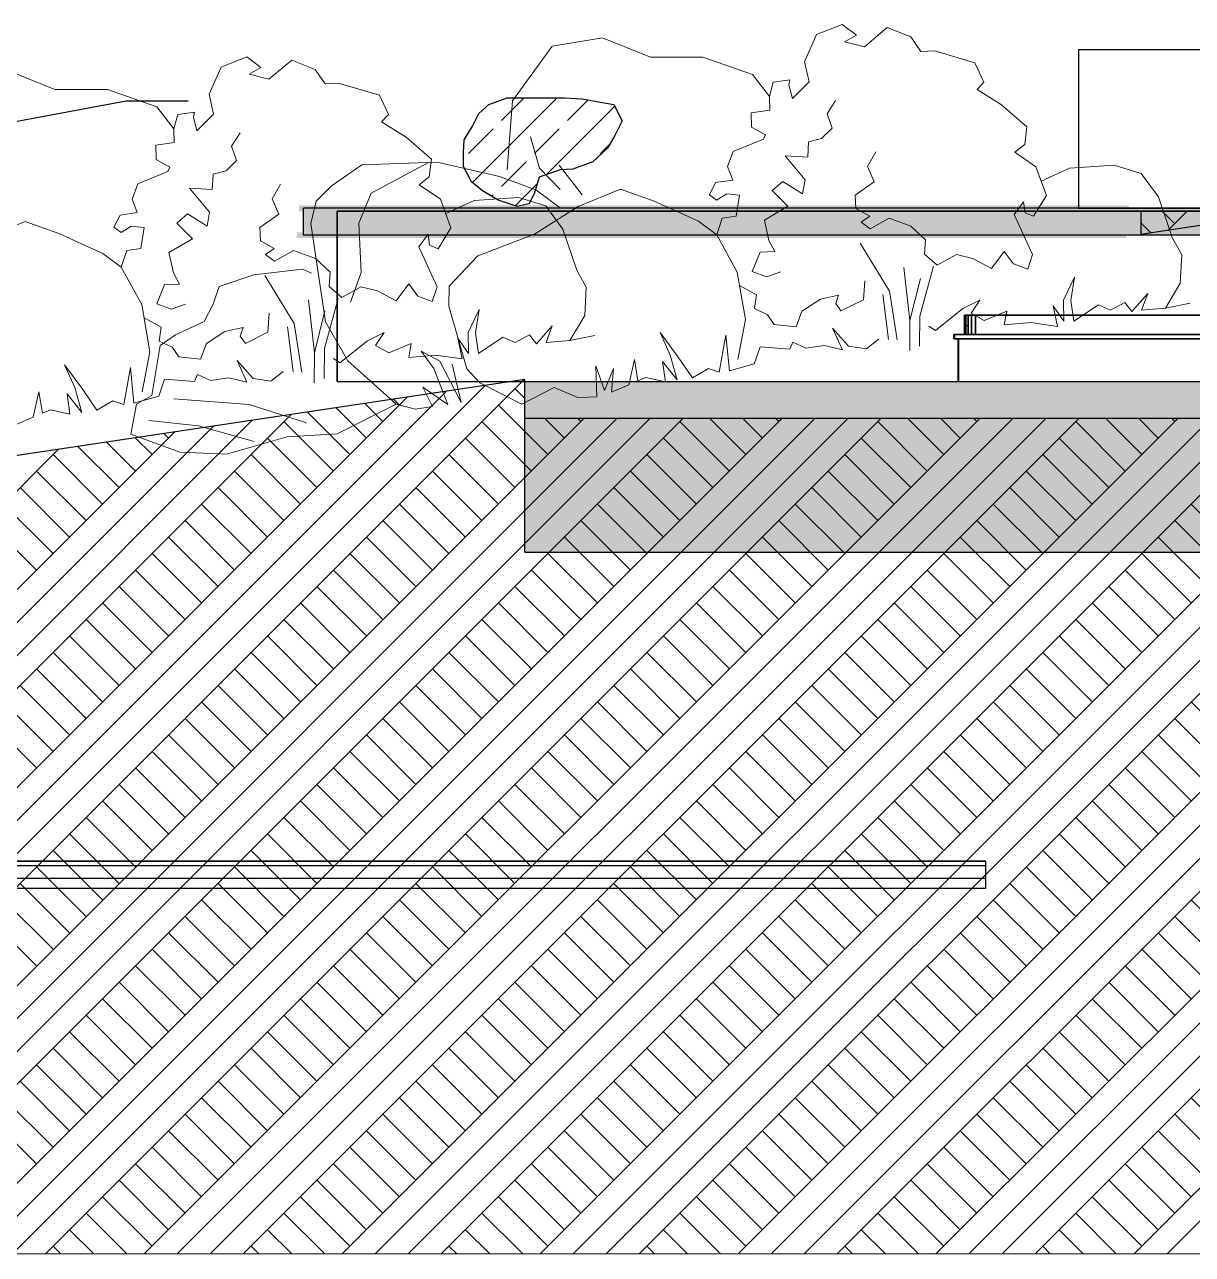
# Model space of a CAD drawing. Header units: millimetres. Extents: x -242231 to 419123, y -2399 to 525285.
# Drawn here: x -230305 to -223797, y 62453 to 69307 of the extents above; entities that cross this region are included whole.
import ezdxf

# ---------------------------------------------------------------- set-up
doc = ezdxf.new("R2010")
doc.units = ezdxf.units.MM

msp = doc.modelspace()

# ---------------------------------------------------------------- hatches: boundary and pattern name
at = {"linetype": 'Continuous', "lineweight": 0}
for points in [[(-228776.485, 68300.375), (-228776.485, 68267.304), (-224152.309, 68267.304), (-224152.309, 68300.375)], [(-228751.592, 68133.538), (-228751.592, 68283.538), (-200225.193, 68283.538), (-200225.193, 68133.538)], [(-228789.255, 68150.375), (-228789.255, 68117.304), (-224165.079, 68117.304), (-224165.079, 68150.375)], [(-221968.487, 66367.304), (-221968.487, 67317.304), (-227517.408, 67317.304), (-227517.408, 66367.304)]]:
    msp.add_hatch(color=255, dxfattribs=at).paths.add_polyline_path(points, flags=0)

# ---------------------------------------------------------------- linework, layer by layer
at = {"color": 251, "linetype": 'Continuous', "lineweight": 15}
for p, q in [((-225891.148, 69251.424), (-225748.639, 69307.377)), ((-225748.639, 69307.377), (-225669.226, 69247.958)), ((-225957.922, 69100.095), (-225891.148, 69251.424)), ((-225669.226, 69247.958), (-225734.892, 69211.929)), ((-225624.52, 69183.54), (-225498.186, 69290.305)), ((-225498.186, 69290.305), (-225366.711, 69238.384)), ((-225366.711, 69238.384), (-225310.83, 69157.862)), ((-227586.054, 68882.161), (-227365.161, 69186.7)), ((-227365.161, 69186.7), (-227083.829, 69233.548)), ((-227083.829, 69233.548), (-226817.314, 69125.538)), ((-225734.892, 69211.929), (-225624.52, 69183.54)), ((-229209.607, 69070.958), (-229067.097, 69126.91)), ((-229067.097, 69126.91), (-228987.684, 69067.491)), ((-228942.979, 69003.074), (-228816.645, 69109.839)), ((-228816.645, 69109.839), (-228685.17, 69057.918)), ((-226817.314, 69125.538), (-226524.576, 69125.872)), ((-226524.576, 69125.872), (-226249.292, 69029.581)), ((-225932.999, 68988.543), (-225957.922, 69100.095)), ((-225310.83, 69157.862), (-225231.488, 69160.432)), ((-225231.488, 69160.432), (-225009.495, 69094.977)), ((-230402.287, 69053.082), (-230135.772, 68945.072)), ((-229276.381, 68919.629), (-229209.607, 69070.958)), ((-228987.684, 69067.491), (-229053.351, 69031.463)), ((-229053.351, 69031.463), (-228942.979, 69003.074)), ((-228685.17, 69057.918), (-228629.289, 68977.396)), ((-226249.292, 69029.581), (-226154.449, 68906.957)), ((-225009.495, 69094.977), (-224958.541, 68987.175)), ((-228629.289, 68977.396), (-228549.946, 68979.966)), ((-228549.946, 68979.966), (-228327.953, 68914.511)), ((-226154.449, 68906.957), (-226132.657, 68985.892)), ((-226132.657, 68985.892), (-226039.837, 68999.26)), ((-226039.837, 68999.26), (-226045.8, 68972.297)), ((-226045.8, 68972.297), (-226025.876, 68895.454)), ((-226025.876, 68895.454), (-225932.999, 68988.543)), ((-224958.541, 68987.175), (-224996.927, 68946.218)), ((-230135.772, 68945.072), (-229843.035, 68945.406)), ((-229843.035, 68945.406), (-229567.751, 68849.115)), ((-229251.458, 68808.077), (-229276.381, 68919.629)), ((-228327.953, 68914.511), (-228277, 68806.708)), ((-227337.619, 68898.545), (-227809.164, 68427)), ((-227521.467, 68898.545), (-227647.926, 68772.086)), ((-226152.525, 68830.955), (-226154.449, 68906.957)), ((-224996.927, 68946.218), (-224860.454, 68859.589)), ((-229567.751, 68849.115), (-229472.908, 68726.49)), ((-227615.772, 68498.162), (-227586.054, 68882.161)), ((-227016.143, 68852.325), (-227398.637, 68469.831)), ((-227164.936, 68887.38), (-227280.231, 68772.086)), ((-226152.525, 68830.955), (-226255.533, 68816.12)), ((-225833.164, 68810.077), (-225785.328, 68883.765)), ((-224860.454, 68859.589), (-224718.981, 68738.252)), ((-229472.908, 68726.49), (-229451.115, 68805.426)), ((-229451.115, 68805.426), (-229358.295, 68818.794)), ((-229358.295, 68818.794), (-229364.259, 68791.831)), ((-229364.259, 68791.831), (-229344.334, 68714.988)), ((-229344.334, 68714.988), (-229251.458, 68808.077)), ((-228277, 68806.708), (-228315.386, 68765.752)), ((-228315.386, 68765.752), (-228178.912, 68679.123)), ((-226255.533, 68816.12), (-226254.04, 68736.224)), ((-225805.022, 68730.632), (-225833.164, 68810.077)), ((-229470.984, 68650.489), (-229472.908, 68726.49)), ((-229151.622, 68629.611), (-229103.787, 68703.298)), ((-227693.888, 68726.124), (-227831.774, 68588.238)), ((-227326.193, 68726.124), (-227464.078, 68588.238)), ((-226254.04, 68736.224), (-226176.268, 68693.047)), ((-226188.026, 68668.39), (-226176.268, 68693.047)), ((-225863.394, 68672.127), (-225805.022, 68730.632)), ((-224718.981, 68738.252), (-224731.266, 68639.056)), ((-229470.984, 68650.489), (-229573.991, 68635.653)), ((-229573.991, 68635.653), (-229572.498, 68555.758)), ((-229123.481, 68550.166), (-229151.622, 68629.611)), ((-228178.912, 68679.123), (-228037.44, 68557.786)), ((-227434.886, 68507.632), (-227486.162, 68682.693)), ((-227043.908, 68640.713), (-227096.383, 68588.238)), ((-226355.316, 68600.011), (-226188.026, 68668.39)), ((-225940.415, 68569.187), (-225935.836, 68653.344)), ((-225935.836, 68653.344), (-225863.394, 68672.127)), ((-224731.266, 68639.056), (-224787.006, 68595.6)), ((-229572.498, 68555.758), (-229494.727, 68512.58)), ((-229181.853, 68491.661), (-229123.481, 68550.166)), ((-228037.44, 68557.786), (-228049.724, 68458.589)), ((-226387.454, 68515.669), (-226355.316, 68600.011)), ((-225955.463, 68441.772), (-226066.65, 68576.055)), ((-226066.65, 68576.055), (-225940.415, 68569.187)), ((-225607.257, 68516.971), (-225560.599, 68598.839)), ((-224787.006, 68595.6), (-224669.136, 68515.148)), ((-229673.775, 68419.544), (-229506.485, 68487.923)), ((-229506.485, 68487.923), (-229494.727, 68512.58)), ((-229254.295, 68472.877), (-229181.853, 68491.661)), ((-228597.181, 68407.576), (-228426.522, 68526.143)), ((-228426.522, 68526.143), (-228006.071, 68539.703)), ((-228373.419, 68367.592), (-228054.875, 68538.129)), ((-228006.071, 68539.703), (-227657.658, 68461.446)), ((-227510.04, 68542.276), (-227647.926, 68404.39)), ((-227319.827, 68387.367), (-227434.886, 68507.632)), ((-227198.489, 68359.231), (-227326.367, 68523.261)), ((-227142.345, 68542.276), (-227144.471, 68540.15)), ((-226358.853, 68440.075), (-226387.454, 68515.669)), ((-225569.757, 68430.524), (-225607.257, 68516.971)), ((-224669.136, 68515.148), (-224610.684, 68355.284)), ((-224481.133, 68507.163), (-224639.91, 68435.216)), ((-224233.382, 68523.604), (-224481.133, 68507.163)), ((-224082.513, 68477.992), (-224233.382, 68523.604)), ((-229705.913, 68335.203), (-229673.775, 68419.544)), ((-229258.874, 68388.72), (-229254.295, 68472.877)), ((-228925.715, 68336.505), (-228879.058, 68418.372)), ((-228049.724, 68458.589), (-228105.464, 68415.133)), ((-228105.464, 68415.133), (-227987.594, 68334.682)), ((-227657.658, 68461.446), (-227456.638, 68387.212)), ((-227448.202, 68420.267), (-227571.054, 68297.414)), ((-226488.936, 68359.342), (-226454.299, 68426.329)), ((-226454.299, 68426.329), (-226358.853, 68440.075)), ((-226138.891, 68381.956), (-226079.342, 68432.281)), ((-226079.342, 68432.281), (-225969.4, 68364.617)), ((-225969.4, 68364.617), (-225955.463, 68441.772)), ((-225676.031, 68356.77), (-225569.757, 68430.524)), ((-223986.757, 68347.482), (-224082.513, 68477.992)), ((-229273.922, 68261.306), (-229385.108, 68395.589)), ((-229385.108, 68395.589), (-229258.874, 68388.72)), ((-228680.908, 68323.307), (-228597.181, 68407.576)), ((-228441.714, 68200.821), (-228373.419, 68367.592)), ((-227551.84, 68343.138), (-227799.592, 68326.697)), ((-227693.888, 68358.428), (-227702.108, 68350.208)), ((-227400.972, 68297.526), (-227551.84, 68343.138)), ((-227456.638, 68387.212), (-227317.884, 68283.392)), ((-227220.342, 68293.695), (-226983.335, 68390.57)), ((-226983.335, 68390.57), (-226795.905, 68323.453)), ((-226449.23, 68329.632), (-226488.936, 68359.342)), ((-226392.24, 68364.411), (-226449.23, 68329.632)), ((-226320.325, 68357.054), (-226392.24, 68364.411)), ((-226338.787, 68239.254), (-226320.325, 68357.054)), ((-226051.134, 68294.397), (-226138.891, 68381.956)), ((-225671.841, 68282.167), (-225676.031, 68356.77)), ((-224610.684, 68355.284), (-224682.457, 68238.662)), ((-223909.294, 68119.872), (-223986.757, 68347.482)), ((-229677.311, 68259.609), (-229705.913, 68335.203)), ((-228888.216, 68250.058), (-228925.715, 68336.505)), ((-228709.194, 68199.224), (-228680.908, 68323.307)), ((-227987.594, 68334.682), (-227929.143, 68174.817)), ((-227799.592, 68326.697), (-227958.369, 68254.75)), ((-227463.461, 68138.619), (-227220.342, 68293.695)), ((-227305.215, 68167.016), (-227400.972, 68297.526)), ((-226795.905, 68323.453), (-226549.879, 68212.491)), ((-226181.948, 68217.109), (-226051.134, 68294.397)), ((-225594.928, 68240.102), (-225671.841, 68282.167)), ((-224738.339, 68319.184), (-224790.33, 68249.697)), ((-224729.591, 68258.445), (-224738.339, 68319.184)), ((-230538.8, 68113.229), (-230301.793, 68210.103)), ((-230301.793, 68210.103), (-230114.364, 68142.986)), ((-229807.395, 68178.875), (-229772.758, 68245.863)), ((-229772.758, 68245.863), (-229677.311, 68259.609)), ((-229457.35, 68201.489), (-229397.801, 68251.815)), ((-229397.801, 68251.815), (-229287.859, 68184.151)), ((-229287.859, 68184.151), (-229273.922, 68261.306)), ((-228994.49, 68176.304), (-228888.216, 68250.058)), ((-226549.879, 68212.491), (-226447.768, 68134.988)), ((-226447.768, 68134.988), (-226416.88, 68228.007)), ((-226416.88, 68228.007), (-226338.787, 68239.254)), ((-226157.274, 68103.765), (-226181.948, 68217.109)), ((-225643.24, 68206.573), (-225594.928, 68240.102)), ((-225593.607, 68169.436), (-225643.24, 68206.573)), ((-225487.055, 68229.067), (-225593.607, 68169.436)), ((-225365.507, 68184.573), (-225487.055, 68229.067)), ((-224790.33, 68249.697), (-224687.173, 68025.415)), ((-224682.457, 68238.662), (-224729.591, 68258.445)), ((-230114.364, 68142.986), (-229868.338, 68032.025)), ((-229767.688, 68149.166), (-229807.395, 68178.875)), ((-229710.699, 68183.944), (-229767.688, 68149.166)), ((-229638.784, 68176.588), (-229710.699, 68183.944)), ((-229657.246, 68058.788), (-229638.784, 68176.588)), ((-229369.593, 68113.931), (-229457.35, 68201.489)), ((-228990.3, 68101.7), (-228994.49, 68176.304)), ((-228629.03, 67651.079), (-228709.194, 68199.224)), ((-228429.77, 67925.597), (-228441.714, 68200.821)), ((-228056.797, 68138.718), (-228108.788, 68069.231)), ((-228048.05, 68077.979), (-228056.797, 68138.718)), ((-227929.143, 68174.817), (-228000.916, 68058.196)), ((-227778.618, 68019.377), (-227463.461, 68138.619)), ((-227227.753, 67939.406), (-227305.215, 68167.016)), ((-225283.595, 68107.8), (-225365.507, 68184.573)), ((-229500.406, 68036.643), (-229369.593, 68113.931)), ((-228913.386, 68059.635), (-228990.3, 68101.7)), ((-228108.788, 68069.231), (-228005.631, 67844.949)), ((-228000.916, 68058.196), (-228048.05, 68077.979)), ((-226447.768, 68134.988), (-226333.521, 67927.309)), ((-226123.309, 68041.859), (-226157.274, 68103.765)), ((-225484.661, 67821.011), (-225647.517, 68089.874)), ((-225289.702, 68027.208), (-225283.595, 68107.8)), ((-223909.294, 68119.872), (-223856.151, 68024.912)), ((-229868.338, 68032.025), (-229766.226, 67954.522)), ((-229766.226, 67954.522), (-229735.338, 68047.541)), ((-229735.338, 68047.541), (-229657.246, 68058.788)), ((-229475.733, 67923.299), (-229500.406, 68036.643)), ((-228961.699, 68026.107), (-228913.386, 68059.635)), ((-228912.066, 67988.97), (-228961.699, 68026.107)), ((-228805.514, 68048.601), (-228912.066, 67988.97)), ((-228683.966, 68004.107), (-228805.514, 68048.601)), ((-228602.054, 67927.334), (-228683.966, 68004.107)), ((-227938.653, 67848.625), (-227778.618, 68019.377)), ((-226249.41, 67931.85), (-226206.287, 68038.258)), ((-226206.287, 68038.258), (-226123.309, 68041.859)), ((-225218.966, 67966.539), (-225289.702, 68027.208)), ((-225112.414, 68026.17), (-225218.966, 67966.539)), ((-225020.646, 68003.959), (-225112.414, 68026.17)), ((-224915.866, 67948.564), (-225020.646, 68003.959)), ((-224845.847, 68042.146), (-224915.866, 67948.564)), ((-224794.343, 67974.416), (-224845.847, 68042.146)), ((-224687.173, 68025.415), (-224714.833, 67944.118)), ((-223856.151, 68024.912), (-223864.809, 67865.797)), ((-229766.226, 67954.522), (-229651.98, 67746.843)), ((-229028.037, 67913.286), (-228755.42, 67943.317)), ((-228755.42, 67943.317), (-228706.294, 67922.697)), ((-227227.753, 67939.406), (-227174.61, 67844.445)), ((-226169.899, 67901.552), (-226249.41, 67931.85)), ((-225370.975, 67657.707), (-225405.207, 67953.369)), ((-225239.251, 67960.571), (-225316.071, 67682.314)), ((-224714.833, 67944.118), (-224794.343, 67974.416)), ((-229441.768, 67861.393), (-229475.733, 67923.299)), ((-229220.575, 67847.85), (-229028.037, 67913.286)), ((-228803.12, 67640.545), (-228965.976, 67909.407)), ((-228608.16, 67846.741), (-228602.054, 67927.334)), ((-228489.021, 67760.128), (-228429.77, 67925.597)), ((-226333.521, 67927.309), (-226288.182, 67664.459)), ((-226090.455, 67929.694), (-226169.899, 67901.552)), ((-225623.325, 67879.937), (-225630.536, 67774.14)), ((-225312.804, 67891.529), (-225370.975, 67657.707)), ((-224453.75, 67899.377), (-224514.374, 67772.245)), ((-224474.596, 67770.081), (-224453.75, 67899.377)), ((-223864.809, 67865.797), (-223947.517, 67727.591)), ((-229567.869, 67751.384), (-229524.746, 67857.792)), ((-229524.746, 67857.792), (-229441.768, 67861.393)), ((-229253.294, 67749.149), (-229220.575, 67847.85)), ((-228537.424, 67786.073), (-228608.16, 67846.741)), ((-228430.872, 67845.704), (-228537.424, 67786.073)), ((-228339.104, 67823.492), (-228430.872, 67845.704)), ((-228234.324, 67768.098), (-228339.104, 67823.492)), ((-228164.305, 67861.68), (-228234.324, 67768.098)), ((-228112.802, 67793.95), (-228164.305, 67861.68)), ((-228005.631, 67844.949), (-228033.291, 67763.652)), ((-227941.111, 67737.494), (-227938.653, 67848.625)), ((-227174.61, 67844.445), (-227183.267, 67685.33)), ((-226225.493, 67800.695), (-226320.867, 67853.946)), ((-226236.928, 67724.22), (-226225.493, 67800.695)), ((-225768.822, 67799.12), (-225870.395, 67777.009)), ((-225784.479, 67751.969), (-225768.822, 67799.12)), ((-225489.959, 67551.957), (-225522.196, 67803.593)), ((-225441.754, 67550.891), (-225484.661, 67821.011)), ((-224045.944, 67808.136), (-224134.221, 67708.595)), ((-224080.09, 67716.391), (-224045.944, 67808.136)), ((-229651.98, 67746.843), (-229606.641, 67483.993)), ((-229488.358, 67721.086), (-229567.869, 67751.384)), ((-229408.914, 67749.227), (-229488.358, 67721.086)), ((-229304.265, 67651.947), (-229253.294, 67749.149)), ((-228689.434, 67477.241), (-228723.666, 67772.903)), ((-228557.709, 67780.105), (-228634.53, 67501.848)), ((-228033.291, 67763.652), (-228112.802, 67793.95)), ((-227840.304, 67388.717), (-227941.111, 67737.494)), ((-225870.395, 67777.009), (-225972.965, 67709.857)), ((-225756.153, 67711.152), (-225784.479, 67751.969)), ((-225630.536, 67774.14), (-225756.153, 67711.152)), ((-225075.731, 67725.145), (-224982.284, 67772.003)), ((-224982.284, 67772.003), (-225030.119, 67698.315)), ((-224513.134, 67654.023), (-224572.896, 67740.137)), ((-224572.896, 67740.137), (-224548.457, 67625.256)), ((-224514.374, 67772.245), (-224513.134, 67654.023)), ((-224457.89, 67654.086), (-224474.596, 67770.081)), ((-224320.988, 67744.843), (-224457.89, 67654.086)), ((-224253.556, 67715.088), (-224320.988, 67744.843)), ((-224172.949, 67758.271), (-224253.556, 67715.088)), ((-224134.221, 67708.595), (-224172.949, 67758.271)), ((-223947.517, 67727.591), (-224080.09, 67716.391)), ((-223947.517, 67727.591), (-223809.438, 67755.371)), ((-229543.952, 67620.228), (-229639.326, 67673.48)), ((-228941.784, 67699.471), (-228948.994, 67593.674)), ((-228631.263, 67711.063), (-228689.434, 67477.241)), ((-227772.209, 67718.911), (-227832.833, 67591.779)), ((-227793.054, 67589.615), (-227772.209, 67718.911)), ((-227183.267, 67685.33), (-227265.976, 67547.125)), ((-226288.182, 67664.459), (-226330.871, 67441.31)), ((-226164.617, 67689.738), (-226236.928, 67724.22)), ((-226126.848, 67635.315), (-226164.617, 67689.738)), ((-225972.965, 67709.857), (-226005.335, 67622.885)), ((-225370.975, 67657.707), (-225371.953, 67490.571)), ((-225316.071, 67682.314), (-225317.049, 67515.178)), ((-225229.285, 67602.832), (-225075.731, 67725.145)), ((-225030.119, 67698.315), (-224957.61, 67658.659)), ((-224957.61, 67658.659), (-224831.442, 67710.229)), ((-224831.442, 67710.229), (-224845.379, 67633.074)), ((-229555.386, 67543.754), (-229543.952, 67620.228)), ((-229463.302, 67577.92), (-229304.265, 67651.947)), ((-229188.854, 67596.542), (-229291.423, 67529.391)), ((-229087.281, 67618.654), (-229188.854, 67596.542)), ((-229102.938, 67571.503), (-229087.281, 67618.654)), ((-228948.994, 67593.674), (-229074.611, 67530.685)), ((-228808.418, 67371.491), (-228840.654, 67623.126)), ((-228760.213, 67370.425), (-228803.12, 67640.545)), ((-228503.916, 67434.126), (-228629.03, 67651.079)), ((-228394.19, 67544.679), (-228300.742, 67591.537)), ((-228300.742, 67591.537), (-228348.578, 67517.849)), ((-227832.833, 67591.779), (-227831.593, 67473.557)), ((-227776.348, 67473.62), (-227793.054, 67589.615)), ((-227364.403, 67627.67), (-227452.68, 67528.128)), ((-227398.549, 67535.924), (-227364.403, 67627.67)), ((-226763.883, 67591.572), (-226707.182, 67465.057)), ((-226661.866, 67453.502), (-226763.883, 67591.572)), ((-226005.335, 67622.885), (-226126.848, 67635.315)), ((-225747.527, 67495.393), (-225802.129, 67614.737)), ((-225802.129, 67614.737), (-225712.985, 67515.334)), ((-225229.285, 67602.832), (-225265.608, 67626.66)), ((-224845.379, 67633.074), (-224696.961, 67646.1)), ((-224548.457, 67625.256), (-224696.961, 67646.1)), ((-229483.076, 67509.272), (-229555.386, 67543.754)), ((-229548.631, 67518.636), (-229463.302, 67577.92)), ((-229291.423, 67529.391), (-229323.794, 67442.419)), ((-229074.611, 67530.685), (-229102.938, 67571.503)), ((-228547.743, 67422.366), (-228394.19, 67544.679)), ((-228276.069, 67478.193), (-228149.901, 67529.763)), ((-228149.901, 67529.763), (-228163.838, 67452.608)), ((-227831.593, 67473.557), (-227891.355, 67559.67)), ((-227891.355, 67559.67), (-227866.916, 67444.789)), ((-227639.446, 67564.377), (-227776.348, 67473.62)), ((-227572.014, 67534.622), (-227639.446, 67564.377)), ((-227491.407, 67577.805), (-227572.014, 67534.622)), ((-227452.68, 67528.128), (-227491.407, 67577.805)), ((-227265.976, 67547.125), (-227398.549, 67535.924)), ((-227265.976, 67547.125), (-227127.897, 67574.904)), ((-226396.251, 67577.179), (-226433.718, 67369.761)), ((-226377.171, 67377.905), (-226396.251, 67577.179)), ((-226039.757, 67498.203), (-226023.044, 67538.023)), ((-226023.044, 67538.023), (-225950.733, 67503.541)), ((-225613.464, 67499.736), (-225546.492, 67554.278)), ((-229606.641, 67483.993), (-229649.33, 67260.844)), ((-229595.828, 67240.697), (-229548.631, 67518.636)), ((-229445.307, 67454.849), (-229483.076, 67509.272)), ((-229323.794, 67442.419), (-229445.307, 67454.849)), ((-228689.434, 67477.241), (-228690.412, 67310.105)), ((-228634.53, 67501.848), (-228635.508, 67334.712)), ((-228348.578, 67517.849), (-228276.069, 67478.193)), ((-228163.838, 67452.608), (-228015.419, 67465.634)), ((-228095.529, 67486.367), (-228024.051, 67390.841)), ((-227990.436, 67432.03), (-228095.529, 67486.367)), ((-227866.916, 67444.789), (-228015.419, 67465.634)), ((-226707.182, 67465.057), (-226667.973, 67326.404)), ((-226583.153, 67338.62), (-226661.866, 67453.502)), ((-226238.518, 67417.114), (-226206.31, 67511.629)), ((-226206.31, 67511.629), (-226039.757, 67498.203)), ((-225950.733, 67503.541), (-225848.104, 67518.322)), ((-225848.104, 67518.322), (-225747.527, 67495.393)), ((-225712.985, 67515.334), (-225613.464, 67499.736)), ((-230082.342, 67411.106), (-230025.641, 67284.591)), ((-229980.324, 67273.036), (-230082.342, 67411.106)), ((-229714.71, 67396.713), (-229752.177, 67189.295)), ((-229695.63, 67197.439), (-229714.71, 67396.713)), ((-229065.986, 67314.927), (-229120.587, 67434.271)), ((-229120.587, 67434.271), (-229031.444, 67334.868)), ((-228547.743, 67422.366), (-228584.067, 67446.194)), ((-228234.232, 67191), (-228503.916, 67434.126)), ((-228024.051, 67390.841), (-227947.067, 67190.286)), ((-227871.671, 67201.145), (-227990.436, 67432.03)), ((-227921.739, 67415.196), (-227871.671, 67201.145)), ((-227768.762, 67309.974), (-227840.304, 67388.717)), ((-227073.226, 67268.038), (-227121.86, 67405.335)), ((-227121.86, 67405.335), (-227116.277, 67232.978)), ((-227023.543, 67390.634), (-227073.226, 67268.038)), ((-227033.492, 67259.33), (-227023.543, 67390.634)), ((-226938.268, 67299.5), (-226906.944, 67440.654)), ((-226906.944, 67440.654), (-226887.061, 67321.101)), ((-226667.973, 67326.404), (-226750.233, 67429.997)), ((-226750.233, 67429.997), (-226733.945, 67316.902)), ((-226494.337, 67389.891), (-226583.153, 67338.62)), ((-226433.718, 67369.761), (-226494.337, 67389.891)), ((-226238.518, 67417.114), (-226377.171, 67377.905)), ((-229556.977, 67236.648), (-229524.769, 67331.163)), ((-229524.769, 67331.163), (-229358.215, 67317.737)), ((-229358.215, 67317.737), (-229341.502, 67357.557)), ((-229341.502, 67357.557), (-229269.192, 67323.075)), ((-229269.192, 67323.075), (-229166.563, 67337.856)), ((-229166.563, 67337.856), (-229065.986, 67314.927)), ((-229031.444, 67334.868), (-228931.922, 67319.27)), ((-228931.922, 67319.27), (-228864.951, 67373.812)), ((-226887.061, 67321.101), (-226843.043, 67339.67)), ((-226733.945, 67316.902), (-226843.043, 67339.67)), ((-230256.727, 67119.034), (-230225.403, 67260.188)), ((-230225.403, 67260.188), (-230205.52, 67140.635)), ((-229986.432, 67145.937), (-230068.691, 67249.531)), ((-230068.691, 67249.531), (-230052.403, 67136.436)), ((-230025.641, 67284.591), (-229986.432, 67145.937)), ((-229901.611, 67158.153), (-229980.324, 67273.036)), ((-227947.067, 67190.286), (-228085.873, 67285.736)), ((-228085.873, 67285.736), (-228031.887, 67178.07)), ((-227768.762, 67309.974), (-227533.669, 67192.104)), ((-227533.669, 67192.104), (-227354.681, 67285.223)), ((-227222.196, 67228.628), (-227354.681, 67285.223)), ((-227033.492, 67259.33), (-226938.268, 67299.5)), ((-229812.796, 67209.425), (-229901.611, 67158.153)), ((-229752.177, 67189.295), (-229812.796, 67209.425)), ((-229712.224, 67025.132), (-229681.056, 67191.497)), ((-229556.977, 67236.648), (-229695.63, 67197.439)), ((-229681.056, 67191.497), (-229595.828, 67240.697)), ((-229473.049, 67221.454), (-229053.053, 67189.628)), ((-229053.053, 67189.628), (-228733.768, 67087.908)), ((-228562.506, 67026.235), (-228234.232, 67191)), ((-228126.132, 67164.497), (-228234.232, 67191)), ((-228031.887, 67178.07), (-228126.132, 67164.497)), ((-227116.277, 67232.978), (-227222.196, 67228.628)), ((-230351.951, 67078.864), (-230256.727, 67119.034)), ((-230205.52, 67140.635), (-230161.502, 67159.204)), ((-230052.403, 67136.436), (-230161.502, 67159.204)), ((-229612.465, 67099.829), (-229335.282, 67071.289)), ((-229335.282, 67071.289), (-229025.622, 66983.034)), ((-229439.442, 66923.435), (-229712.224, 67025.132)), ((-228841.702, 67009.523), (-229179.921, 66913.817)), ((-228562.506, 67026.235), (-228841.702, 67009.523)), ((-229179.921, 66913.817), (-229439.442, 66923.435))]:
    msp.add_line(p, q, dxfattribs=at)
at = {"linetype": 'Continuous'}
for p, q in [((-222975.977, 69167.304), (-224431.842, 69167.304)), ((-224431.842, 69167.304), (-224431.842, 68283.538)), ((-227717.206, 68861.4), (-227615.535, 68898.545)), ((-227615.535, 68898.545), (-227549.449, 68898.545)), ((-227549.449, 68898.545), (-227457.945, 68898.545)), ((-227457.945, 68898.545), (-227381.692, 68898.545)), ((-227381.692, 68898.545), (-227295.271, 68898.545)), ((-227295.271, 68898.545), (-227198.684, 68893.461)), ((-227198.684, 68893.461), (-227020.759, 68861.4)), ((-236003.361, 67710.472), (-229739.157, 68882.13)), ((-229739.157, 68882.13), (-229663.371, 68882.13)), ((-229663.371, 68882.13), (-229392.937, 68882.13)), ((-227773.126, 68812.124), (-227717.206, 68861.4)), ((-227020.759, 68861.4), (-226975.007, 68771.456)), ((-227808.71, 68740.954), (-227773.126, 68812.124)), ((-226975.007, 68771.456), (-227015.676, 68690.119)), ((-227854.462, 68664.701), (-227808.71, 68740.954)), ((-227015.676, 68690.119), (-227056.344, 68618.949)), ((-227859.546, 68593.531), (-227854.462, 68664.701)), ((-227056.344, 68618.949), (-227137.681, 68542.696)), ((-227859.546, 68517.278), (-227859.546, 68593.531)), ((-227813.794, 68430.858), (-227859.546, 68517.278)), ((-227320.689, 68496.944), (-227437.611, 68456.275)), ((-227249.519, 68502.027), (-227320.689, 68496.944)), ((-227178.35, 68527.445), (-227249.519, 68502.027)), ((-227137.681, 68542.696), (-227178.35, 68527.445)), ((-227752.791, 68380.022), (-227813.794, 68430.858)), ((-227437.611, 68456.275), (-227463.029, 68369.855)), ((-227666.371, 68329.186), (-227752.791, 68380.022)), ((-227463.029, 68369.855), (-227493.53, 68308.852)), ((-228751.592, 68133.538), (-228751.592, 68283.538)), ((-200225.193, 68283.538), (-228751.592, 68283.538)), ((-227559.616, 68293.602), (-227666.371, 68329.186)), ((-227493.53, 68308.852), (-227559.616, 68293.602)), ((-224431.842, 68283.538), (-222975.977, 68283.538)), ((-228562.806, 68267.304), (-222975.977, 68267.304)), ((-228562.806, 67317.304), (-228562.806, 68267.304)), ((-223235.815, 68267.304), (-224084.54, 68267.304)), ((-224084.54, 68267.304), (-224084.54, 68139.92)), ((-224084.54, 68139.92), (-223235.815, 68267.304)), ((-200225.193, 68133.538), (-228751.592, 68133.538)), ((-225063.271, 67687.555), (-225066.182, 67687.555)), ((-225066.182, 67580.889), (-225066.182, 67687.555)), ((-225058.854, 67687.555), (-225063.271, 67687.555)), ((-225046.358, 67687.555), (-225058.854, 67687.555)), ((-225027.687, 67687.555), (-225046.358, 67687.555)), ((-225005.68, 67687.555), (-225027.687, 67687.555)), ((-223441.558, 67687.555), (-225005.68, 67687.555)), ((-225123.505, 67580.889), (-225126.854, 67580.889)), ((-225126.854, 67555.692), (-225126.854, 67580.889)), ((-225123.505, 67555.692), (-225126.854, 67555.692)), ((-225123.505, 67555.692), (-225123.505, 67580.889)), ((-223323.508, 67580.889), (-225123.505, 67580.889)), ((-223323.508, 67555.692), (-225123.505, 67555.692)), ((-225102.858, 67317.304), (-225102.858, 67555.692)), ((-225099.598, 67317.304), (-225099.598, 67555.692)), ((-227517.408, 67329.781), (-242231.339, 65121.39)), ((-228562.806, 67317.304), (-227517.408, 67317.304)), ((-227517.408, 67111.391), (-227517.408, 67329.781)), ((-227517.408, 67317.304), (-221968.487, 67317.304)), ((-227517.408, 66367.304), (-227517.408, 67317.304)), ((-221810.422, 67111.391), (-227517.408, 67111.391)), ((-227517.408, 66367.304), (-221968.487, 66367.304)), ((-241634.659, 64644.474), (-224947.934, 64644.474)), ((-224947.934, 64494.474), (-224947.934, 64644.474)), ((-241634.659, 64494.474), (-224947.934, 64494.474)), ((-242225.429, 62458.992), (-194634.189, 62452.53))]:
    msp.add_line(p, q, dxfattribs=at)
at = {"color": 53, "linetype": 'Continuous', "lineweight": 13}
for p, q in [((-236003.361, 67710.472), (-229739.157, 68882.13)), ((-229739.157, 68882.13), (-229663.371, 68882.13)), ((-229663.371, 68882.13), (-229392.937, 68882.13))]:
    msp.add_line(p, q, dxfattribs=at)
for p, q in [((-222975.977, 68267.304), (-228562.806, 68267.304)), ((-228562.806, 68267.304), (-228562.806, 67317.304)), ((-225066.182, 67580.889), (-225066.182, 67687.555)), ((-225066.182, 67687.555), (-225063.271, 67687.555)), ((-225063.271, 67687.555), (-225066.182, 67687.555)), ((-225066.182, 67687.555), (-225066.182, 67580.889)), ((-225063.271, 67687.555), (-225058.854, 67687.555)), ((-225063.271, 67580.889), (-225063.271, 67687.555)), ((-225058.854, 67687.555), (-225063.271, 67687.555)), ((-225063.271, 67687.555), (-225063.271, 67580.889)), ((-225058.854, 67687.555), (-225046.358, 67687.555)), ((-225058.854, 67580.889), (-225058.854, 67687.555)), ((-225046.358, 67687.555), (-225058.854, 67687.555)), ((-225058.854, 67687.555), (-225058.854, 67580.889)), ((-225046.358, 67687.555), (-225027.687, 67687.555)), ((-225046.358, 67580.889), (-225046.358, 67687.555)), ((-225027.687, 67687.555), (-225046.358, 67687.555)), ((-225046.358, 67687.555), (-225046.358, 67580.889)), ((-225027.687, 67687.555), (-225005.68, 67687.555)), ((-225027.687, 67580.889), (-225027.687, 67687.555)), ((-225005.68, 67687.555), (-225027.687, 67687.555)), ((-225027.687, 67687.555), (-225027.687, 67580.889)), ((-225005.68, 67687.555), (-223441.558, 67687.555)), ((-225005.68, 67580.889), (-225005.68, 67687.555)), ((-223441.558, 67687.555), (-225005.68, 67687.555)), ((-225005.68, 67687.555), (-225005.68, 67580.889)), ((-225126.854, 67555.692), (-225126.854, 67580.889)), ((-225126.854, 67580.889), (-225123.505, 67580.889)), ((-225123.505, 67580.889), (-225126.854, 67580.889)), ((-225126.854, 67580.889), (-225126.854, 67555.692)), ((-225123.505, 67555.692), (-225126.854, 67555.692)), ((-225126.854, 67555.692), (-225123.505, 67555.692)), ((-225123.505, 67580.889), (-225066.182, 67580.889)), ((-225123.505, 67555.692), (-225123.505, 67580.889)), ((-223323.508, 67580.889), (-225123.505, 67580.889)), ((-225123.505, 67580.889), (-225123.505, 67555.692)), ((-225102.858, 67555.692), (-225123.505, 67555.692)), ((-225123.505, 67555.692), (-223323.508, 67555.692)), ((-225102.858, 67317.304), (-225102.858, 67555.692)), ((-225099.598, 67555.692), (-225102.858, 67555.692)), ((-225102.858, 67555.692), (-225102.858, 67317.304)), ((-225099.598, 67317.304), (-225099.598, 67555.692)), ((-223347.504, 67555.692), (-225099.598, 67555.692)), ((-225099.598, 67555.692), (-225099.598, 67317.304)), ((-225066.182, 67580.889), (-225063.271, 67580.889)), ((-225063.271, 67580.889), (-225058.854, 67580.889)), ((-225058.854, 67580.889), (-225046.358, 67580.889)), ((-225046.358, 67580.889), (-225027.687, 67580.889)), ((-225027.687, 67580.889), (-225005.68, 67580.889)), ((-225005.68, 67580.889), (-223441.558, 67580.889)), ((-228562.806, 67317.304), (-225102.858, 67317.304)), ((-225102.858, 67317.304), (-225099.598, 67317.304)), ((-225099.598, 67317.304), (-223347.504, 67317.304)), ((-224947.934, 64644.474), (-241634.659, 64644.474)), ((-224947.934, 64494.474), (-224947.934, 64644.474)), ((-241634.659, 64494.474), (-224947.934, 64494.474))]:
    msp.add_line(p, q)
at = {"color": 251, "linetype": 'Continuous', "lineweight": 25}
for p, q in [((-220516.635, 68267.304), (-226327.105, 62456.834)), ((-220332.787, 68267.304), (-226143.282, 62456.809)), ((-220148.939, 68267.304), (-225959.459, 62456.784)), ((-219965.091, 68267.304), (-225775.637, 62456.759)), ((-219413.548, 68267.304), (-225224.168, 62456.684)), ((-219229.7, 68267.304), (-225040.345, 62456.659)), ((-219045.853, 68267.304), (-224856.523, 62456.634)), ((-218862.005, 68267.304), (-224672.7, 62456.609)), ((-218310.462, 68267.304), (-224121.231, 62456.534)), ((-223965.117, 68267.304), (-223895.505, 68197.693)), ((-218126.614, 68267.304), (-223937.409, 62456.509)), ((-223825.894, 68267.304), (-223930.098, 68163.1)), ((-224084.54, 68202.88), (-224029.797, 68148.136)), ((-225066.182, 67630.504), (-225063.271, 67630.504)), ((-225063.271, 67630.504), (-225058.854, 67630.504)), ((-225058.854, 67630.504), (-225046.358, 67630.504)), ((-225126.854, 67560.504), (-225123.505, 67560.504)), ((-225102.858, 67490.504), (-225099.598, 67490.504)), ((-225102.858, 67420.504), (-225099.598, 67420.504)), ((-227521.791, 67329.123), (-232393.257, 62457.657)), ((-225102.858, 67350.504), (-225099.598, 67350.504)), ((-227954.419, 67264.191), (-232760.903, 62457.707)), ((-227738.105, 67296.657), (-232577.08, 62457.682)), ((-227572.46, 67278.454), (-227517.408, 67223.402)), ((-228170.733, 67231.725), (-232944.726, 62457.732)), ((-228409.182, 67195.936), (-228307.852, 67094.606)), ((-228249.326, 67219.929), (-228215.928, 67186.53)), ((-227664.384, 67186.53), (-227388.613, 66910.758)), ((-228819.675, 67134.326), (-233496.194, 62457.807)), ((-227187.98, 67111.391), (-231841.789, 62457.582)), ((-227004.133, 67111.391), (-231657.966, 62457.557)), ((-226820.285, 67111.391), (-231474.143, 62457.532)), ((-226636.437, 67111.391), (-231290.32, 62457.507)), ((-226084.894, 67111.391), (-230738.852, 62457.433)), ((-225901.046, 67111.391), (-230555.029, 62457.408)), ((-225717.198, 67111.391), (-230371.206, 62457.383)), ((-225533.351, 67111.391), (-230187.384, 62457.358)), ((-224981.807, 67111.391), (-229635.915, 62457.283)), ((-224797.959, 67111.391), (-229452.092, 62457.258)), ((-224614.112, 67111.391), (-229268.27, 62457.233)), ((-224430.264, 67111.391), (-229084.447, 62457.208)), ((-228728.892, 67147.951), (-228491.699, 66910.758)), ((-228569.037, 67171.944), (-228399.775, 67002.682)), ((-223878.721, 67111.391), (-228532.978, 62457.133)), ((-223694.873, 67111.391), (-228349.156, 62457.108)), ((-223511.025, 67111.391), (-228165.333, 62457.083)), ((-223327.177, 67111.391), (-227981.51, 62457.058)), ((-222775.634, 67111.391), (-227430.042, 62456.983)), ((-227405.397, 67111.391), (-227296.689, 67002.682)), ((-222591.786, 67111.391), (-227246.219, 62456.958)), ((-227221.55, 67111.391), (-227204.765, 67094.606)), ((-222407.939, 67111.391), (-227062.396, 62456.933)), ((-222224.091, 67111.391), (-226878.573, 62456.908)), ((-226486.159, 67111.391), (-226285.526, 66910.758)), ((-226302.311, 67111.391), (-226193.602, 67002.682)), ((-226118.463, 67111.391), (-226101.678, 67094.606)), ((-225383.072, 67111.391), (-225182.44, 66910.758)), ((-225199.224, 67111.391), (-225090.516, 67002.682)), ((-225015.377, 67111.391), (-224998.592, 67094.606)), ((-224279.986, 67111.391), (-224079.353, 66910.758)), ((-224096.138, 67111.391), (-223987.429, 67002.682)), ((-223912.29, 67111.391), (-223895.505, 67094.606)), ((-229252.303, 67069.394), (-233863.84, 62457.857)), ((-229035.989, 67101.86), (-233680.017, 62457.832)), ((-228859.395, 67094.606), (-228583.623, 66818.834)), ((-227756.308, 67094.606), (-227480.537, 66818.834)), ((-226653.222, 67094.606), (-226377.45, 66818.834)), ((-225550.135, 67094.606), (-225274.364, 66818.834)), ((-224447.049, 67094.606), (-224171.277, 66818.834)), ((-229468.617, 67036.927), (-234047.662, 62457.882)), ((-229847.88, 66980.004), (-229686.71, 66818.834)), ((-229688.024, 67003.997), (-229594.786, 66910.758)), ((-229528.169, 67027.989), (-229502.862, 67002.682)), ((-228951.319, 67002.682), (-228675.547, 66726.911)), ((-227848.232, 67002.682), (-227572.46, 66726.911)), ((-226745.146, 67002.682), (-226469.374, 66726.911)), ((-225642.059, 67002.682), (-225366.287, 66726.911)), ((-224538.973, 67002.682), (-224263.201, 66726.911)), ((-230117.559, 66939.529), (-234599.131, 62457.957)), ((-230146.329, 66910.758), (-229870.557, 66634.987)), ((-230007.735, 66956.012), (-229778.634, 66726.911)), ((-229043.243, 66910.758), (-228767.471, 66634.987)), ((-227940.156, 66910.758), (-227664.384, 66634.987)), ((-226837.069, 66910.758), (-226561.298, 66634.987)), ((-225733.983, 66910.758), (-225458.211, 66634.987)), ((-224630.896, 66910.758), (-224355.125, 66634.987)), ((-230238.253, 66818.834), (-229962.481, 66543.063)), ((-229135.166, 66818.834), (-228859.395, 66543.063)), ((-228032.08, 66818.834), (-227756.308, 66543.063)), ((-226928.993, 66818.834), (-226653.222, 66543.063)), ((-225825.907, 66818.834), (-225550.135, 66543.063)), ((-224722.82, 66818.834), (-224447.049, 66543.063)), ((-230330.177, 66726.911), (-230054.405, 66451.139)), ((-229227.09, 66726.911), (-228951.319, 66451.139)), ((-228124.004, 66726.911), (-227848.232, 66451.139)), ((-227020.917, 66726.911), (-226745.146, 66451.139)), ((-225917.831, 66726.911), (-225642.059, 66451.139)), ((-224814.744, 66726.911), (-224538.973, 66451.139)), ((-230422.101, 66634.987), (-230146.329, 66359.215)), ((-229319.014, 66634.987), (-229043.243, 66359.215)), ((-228215.928, 66634.987), (-227940.156, 66359.215)), ((-227112.841, 66634.987), (-226837.069, 66359.215)), ((-226009.755, 66634.987), (-225733.983, 66359.215)), ((-224906.668, 66634.987), (-224630.896, 66359.215)), ((-223803.581, 66634.987), (-223527.81, 66359.215)), ((-230514.025, 66543.063), (-230238.253, 66267.291)), ((-229410.938, 66543.063), (-229135.166, 66267.291)), ((-228307.852, 66543.063), (-228032.08, 66267.291)), ((-227204.765, 66543.063), (-226928.993, 66267.291)), ((-226101.678, 66543.063), (-225825.907, 66267.291)), ((-224998.592, 66543.063), (-224722.82, 66267.291)), ((-223895.505, 66543.063), (-223619.734, 66267.291)), ((-229502.862, 66451.139), (-229227.09, 66175.367)), ((-228399.775, 66451.139), (-228124.004, 66175.367)), ((-227296.689, 66451.139), (-227020.917, 66175.367)), ((-226193.602, 66451.139), (-225917.831, 66175.367)), ((-225090.516, 66451.139), (-224814.744, 66175.367)), ((-223987.429, 66451.139), (-223711.658, 66175.367)), ((-229594.786, 66359.215), (-229319.014, 66083.443)), ((-228491.699, 66359.215), (-228215.928, 66083.443)), ((-227388.613, 66359.215), (-227112.841, 66083.443)), ((-226285.526, 66359.215), (-226009.755, 66083.443)), ((-225182.44, 66359.215), (-224906.668, 66083.443)), ((-224079.353, 66359.215), (-223803.581, 66083.443)), ((-229686.71, 66267.291), (-229410.938, 65991.52)), ((-228583.623, 66267.291), (-228307.852, 65991.52)), ((-227480.537, 66267.291), (-227204.765, 65991.52)), ((-226377.45, 66267.291), (-226101.678, 65991.52)), ((-225274.364, 66267.291), (-224998.592, 65991.52)), ((-224171.277, 66267.291), (-223895.505, 65991.52)), ((-229778.634, 66175.367), (-229502.862, 65899.596)), ((-228675.547, 66175.367), (-228399.775, 65899.596)), ((-227572.46, 66175.367), (-227296.689, 65899.596)), ((-226469.374, 66175.367), (-226193.602, 65899.596)), ((-225366.287, 66175.367), (-225090.516, 65899.596)), ((-224263.201, 66175.367), (-223987.429, 65899.596)), ((-229870.557, 66083.443), (-229594.786, 65807.672)), ((-228767.471, 66083.443), (-228491.699, 65807.672)), ((-227664.384, 66083.443), (-227388.613, 65807.672)), ((-226561.298, 66083.443), (-226285.526, 65807.672)), ((-225458.211, 66083.443), (-225182.44, 65807.672)), ((-224355.125, 66083.443), (-224079.353, 65807.672)), ((-229962.481, 65991.52), (-229686.71, 65715.748)), ((-228859.395, 65991.52), (-228583.623, 65715.748)), ((-227756.308, 65991.52), (-227480.537, 65715.748)), ((-226653.222, 65991.52), (-226377.45, 65715.748)), ((-225550.135, 65991.52), (-225274.364, 65715.748)), ((-224447.049, 65991.52), (-224171.277, 65715.748)), ((-230054.405, 65899.596), (-229778.634, 65623.824)), ((-228951.319, 65899.596), (-228675.547, 65623.824)), ((-227848.232, 65899.596), (-227572.46, 65623.824)), ((-226745.146, 65899.596), (-226469.374, 65623.824)), ((-225642.059, 65899.596), (-225366.287, 65623.824)), ((-224538.973, 65899.596), (-224263.201, 65623.824)), ((-230146.329, 65807.672), (-229870.557, 65531.9)), ((-229043.243, 65807.672), (-228767.471, 65531.9)), ((-227940.156, 65807.672), (-227664.384, 65531.9)), ((-226837.069, 65807.672), (-226561.298, 65531.9)), ((-225733.983, 65807.672), (-225458.211, 65531.9)), ((-224630.896, 65807.672), (-224355.125, 65531.9)), ((-230238.253, 65715.748), (-229962.481, 65439.976)), ((-229135.166, 65715.748), (-228859.395, 65439.976)), ((-228032.08, 65715.748), (-227756.308, 65439.976)), ((-226928.993, 65715.748), (-226653.222, 65439.976)), ((-225825.907, 65715.748), (-225550.135, 65439.976)), ((-224722.82, 65715.748), (-224447.049, 65439.976)), ((-230330.177, 65623.824), (-230054.405, 65348.052)), ((-229227.09, 65623.824), (-228951.319, 65348.052)), ((-228124.004, 65623.824), (-227848.232, 65348.052)), ((-227020.917, 65623.824), (-226745.146, 65348.052)), ((-225917.831, 65623.824), (-225642.059, 65348.052)), ((-224814.744, 65623.824), (-224538.973, 65348.052)), ((-230422.101, 65531.9), (-230146.329, 65256.129)), ((-229319.014, 65531.9), (-229043.243, 65256.129)), ((-228215.928, 65531.9), (-227940.156, 65256.129)), ((-227112.841, 65531.9), (-226837.069, 65256.129)), ((-226009.755, 65531.9), (-225733.983, 65256.129)), ((-224906.668, 65531.9), (-224630.896, 65256.129)), ((-223803.581, 65531.9), (-223527.81, 65256.129)), ((-230514.025, 65439.976), (-230238.253, 65164.205)), ((-229410.938, 65439.976), (-229135.166, 65164.205)), ((-228307.852, 65439.976), (-228032.08, 65164.205)), ((-227204.765, 65439.976), (-226928.993, 65164.205)), ((-226101.678, 65439.976), (-225825.907, 65164.205)), ((-224998.592, 65439.976), (-224722.82, 65164.205)), ((-223895.505, 65439.976), (-223619.734, 65164.205)), ((-229502.862, 65348.052), (-229227.09, 65072.281)), ((-228399.775, 65348.052), (-228124.004, 65072.281)), ((-227296.689, 65348.052), (-227020.917, 65072.281)), ((-226193.602, 65348.052), (-225917.831, 65072.281)), ((-225090.516, 65348.052), (-224814.744, 65072.281)), ((-223987.429, 65348.052), (-223711.658, 65072.281)), ((-229594.786, 65256.129), (-229319.014, 64980.357)), ((-228491.699, 65256.129), (-228215.928, 64980.357)), ((-227388.613, 65256.129), (-227112.841, 64980.357)), ((-226285.526, 65256.129), (-226009.755, 64980.357)), ((-225182.44, 65256.129), (-224906.668, 64980.357)), ((-224079.353, 65256.129), (-223803.581, 64980.357)), ((-229686.71, 65164.205), (-229410.938, 64888.433)), ((-228583.623, 65164.205), (-228307.852, 64888.433)), ((-227480.537, 65164.205), (-227204.765, 64888.433)), ((-226377.45, 65164.205), (-226101.678, 64888.433)), ((-225274.364, 65164.205), (-224998.592, 64888.433)), ((-224171.277, 65164.205), (-223895.505, 64888.433)), ((-229778.634, 65072.281), (-229502.862, 64796.509)), ((-228675.547, 65072.281), (-228399.775, 64796.509)), ((-227572.46, 65072.281), (-227296.689, 64796.509)), ((-226469.374, 65072.281), (-226193.602, 64796.509)), ((-225366.287, 65072.281), (-225090.516, 64796.509)), ((-224263.201, 65072.281), (-223987.429, 64796.509)), ((-229870.557, 64980.357), (-229594.786, 64704.585)), ((-228767.471, 64980.357), (-228491.699, 64704.585)), ((-227664.384, 64980.357), (-227388.613, 64704.585)), ((-226561.298, 64980.357), (-226285.526, 64704.585)), ((-225458.211, 64980.357), (-225182.44, 64704.585)), ((-224355.125, 64980.357), (-224079.353, 64704.585)), ((-229962.481, 64888.433), (-229686.71, 64612.661)), ((-228859.395, 64888.433), (-228583.623, 64612.661)), ((-227756.308, 64888.433), (-227480.537, 64612.661)), ((-226653.222, 64888.433), (-226377.45, 64612.661)), ((-225550.135, 64888.433), (-225274.364, 64612.661)), ((-224447.049, 64888.433), (-224171.277, 64612.661)), ((-230054.405, 64796.509), (-229778.634, 64520.738)), ((-228951.319, 64796.509), (-228675.547, 64520.738)), ((-227848.232, 64796.509), (-227572.46, 64520.738)), ((-226745.146, 64796.509), (-226469.374, 64520.738)), ((-225642.059, 64796.509), (-225366.287, 64520.738)), ((-224538.973, 64796.509), (-224263.201, 64520.738)), ((-230146.329, 64704.585), (-229870.557, 64428.814)), ((-229043.243, 64704.585), (-228767.471, 64428.814)), ((-227940.156, 64704.585), (-227664.384, 64428.814)), ((-226837.069, 64704.585), (-226561.298, 64428.814)), ((-225733.983, 64704.585), (-225458.211, 64428.814)), ((-224630.896, 64704.585), (-224355.125, 64428.814)), ((-231141.483, 64620.504), (-224947.934, 64620.504)), ((-230238.253, 64612.661), (-229962.481, 64336.89)), ((-229135.166, 64612.661), (-228859.395, 64336.89)), ((-228032.08, 64612.661), (-227756.308, 64336.89)), ((-226928.993, 64612.661), (-226653.222, 64336.89)), ((-225825.907, 64612.661), (-225550.135, 64336.89)), ((-224722.82, 64612.661), (-224447.049, 64336.89)), ((-231190.981, 64550.504), (-224947.934, 64550.504)), ((-230330.177, 64520.738), (-230054.405, 64244.966)), ((-229227.09, 64520.738), (-228951.319, 64244.966)), ((-228124.004, 64520.738), (-227848.232, 64244.966)), ((-227020.917, 64520.738), (-226745.146, 64244.966)), ((-225917.831, 64520.738), (-225642.059, 64244.966)), ((-224814.744, 64520.738), (-224538.973, 64244.966)), ((-230422.101, 64428.814), (-230146.329, 64153.042)), ((-229319.014, 64428.814), (-229043.243, 64153.042)), ((-228215.928, 64428.814), (-227940.156, 64153.042)), ((-227112.841, 64428.814), (-226837.069, 64153.042)), ((-226009.755, 64428.814), (-225733.983, 64153.042)), ((-224906.668, 64428.814), (-224630.896, 64153.042)), ((-223803.581, 64428.814), (-223527.81, 64153.042)), ((-230514.025, 64336.89), (-230238.253, 64061.118)), ((-229410.938, 64336.89), (-229135.166, 64061.118)), ((-228307.852, 64336.89), (-228032.08, 64061.118)), ((-227204.765, 64336.89), (-226928.993, 64061.118)), ((-226101.678, 64336.89), (-225825.907, 64061.118)), ((-224998.592, 64336.89), (-224722.82, 64061.118)), ((-223895.505, 64336.89), (-223619.734, 64061.118)), ((-229502.862, 64244.966), (-229227.09, 63969.194)), ((-228399.775, 64244.966), (-228124.004, 63969.194)), ((-227296.689, 64244.966), (-227020.917, 63969.194)), ((-226193.602, 64244.966), (-225917.831, 63969.194)), ((-225090.516, 64244.966), (-224814.744, 63969.194)), ((-223987.429, 64244.966), (-223711.658, 63969.194)), ((-229594.786, 64153.042), (-229319.014, 63877.27)), ((-228491.699, 64153.042), (-228215.928, 63877.27)), ((-227388.613, 64153.042), (-227112.841, 63877.27)), ((-226285.526, 64153.042), (-226009.755, 63877.27)), ((-225182.44, 64153.042), (-224906.668, 63877.27)), ((-224079.353, 64153.042), (-223803.581, 63877.27)), ((-229686.71, 64061.118), (-229410.938, 63785.347)), ((-228583.623, 64061.118), (-228307.852, 63785.347)), ((-227480.537, 64061.118), (-227204.765, 63785.347)), ((-226377.45, 64061.118), (-226101.678, 63785.347)), ((-225274.364, 64061.118), (-224998.592, 63785.347)), ((-224171.277, 64061.118), (-223895.505, 63785.347)), ((-229778.634, 63969.194), (-229502.862, 63693.423)), ((-228675.547, 63969.194), (-228399.775, 63693.423)), ((-227572.46, 63969.194), (-227296.689, 63693.423)), ((-226469.374, 63969.194), (-226193.602, 63693.423)), ((-225366.287, 63969.194), (-225090.516, 63693.423)), ((-224263.201, 63969.194), (-223987.429, 63693.423)), ((-229870.557, 63877.27), (-229594.786, 63601.499)), ((-228767.471, 63877.27), (-228491.699, 63601.499)), ((-227664.384, 63877.27), (-227388.613, 63601.499)), ((-226561.298, 63877.27), (-226285.526, 63601.499)), ((-225458.211, 63877.27), (-225182.44, 63601.499)), ((-224355.125, 63877.27), (-224079.353, 63601.499)), ((-229962.481, 63785.347), (-229686.71, 63509.575)), ((-228859.395, 63785.347), (-228583.623, 63509.575)), ((-227756.308, 63785.347), (-227480.537, 63509.575)), ((-226653.222, 63785.347), (-226377.45, 63509.575)), ((-225550.135, 63785.347), (-225274.364, 63509.575)), ((-224447.049, 63785.347), (-224171.277, 63509.575)), ((-230054.405, 63693.423), (-229778.634, 63417.651)), ((-228951.319, 63693.423), (-228675.547, 63417.651)), ((-227848.232, 63693.423), (-227572.46, 63417.651)), ((-226745.146, 63693.423), (-226469.374, 63417.651)), ((-225642.059, 63693.423), (-225366.287, 63417.651)), ((-224538.973, 63693.423), (-224263.201, 63417.651)), ((-230146.329, 63601.499), (-229870.557, 63325.727)), ((-229043.243, 63601.499), (-228767.471, 63325.727)), ((-227940.156, 63601.499), (-227664.384, 63325.727)), ((-226837.069, 63601.499), (-226561.298, 63325.727)), ((-225733.983, 63601.499), (-225458.211, 63325.727)), ((-224630.896, 63601.499), (-224355.125, 63325.727)), ((-230238.253, 63509.575), (-229962.481, 63233.803)), ((-229135.166, 63509.575), (-228859.395, 63233.803)), ((-228032.08, 63509.575), (-227756.308, 63233.803)), ((-226928.993, 63509.575), (-226653.222, 63233.803)), ((-225825.907, 63509.575), (-225550.135, 63233.803)), ((-224722.82, 63509.575), (-224447.049, 63233.803)), ((-230330.177, 63417.651), (-230054.405, 63141.879)), ((-229227.09, 63417.651), (-228951.319, 63141.879)), ((-228124.004, 63417.651), (-227848.232, 63141.879)), ((-227020.917, 63417.651), (-226745.146, 63141.879)), ((-225917.831, 63417.651), (-225642.059, 63141.879)), ((-224814.744, 63417.651), (-224538.973, 63141.879)), ((-230422.101, 63325.727), (-230146.329, 63049.955)), ((-229319.014, 63325.727), (-229043.243, 63049.955)), ((-228215.928, 63325.727), (-227940.156, 63049.955)), ((-227112.841, 63325.727), (-226837.069, 63049.955)), ((-226009.755, 63325.727), (-225733.983, 63049.955)), ((-224906.668, 63325.727), (-224630.896, 63049.955)), ((-223803.581, 63325.727), (-223527.81, 63049.955)), ((-230514.025, 63233.803), (-230238.253, 62958.032)), ((-229410.938, 63233.803), (-229135.166, 62958.032)), ((-228307.852, 63233.803), (-228032.08, 62958.032)), ((-227204.765, 63233.803), (-226928.993, 62958.032)), ((-226101.678, 63233.803), (-225825.907, 62958.032)), ((-224998.592, 63233.803), (-224722.82, 62958.032)), ((-223895.505, 63233.803), (-223619.734, 62958.032)), ((-229502.862, 63141.879), (-229227.09, 62866.108)), ((-228399.775, 63141.879), (-228124.004, 62866.108)), ((-227296.689, 63141.879), (-227020.917, 62866.108)), ((-226193.602, 63141.879), (-225917.831, 62866.108)), ((-225090.516, 63141.879), (-224814.744, 62866.108)), ((-223987.429, 63141.879), (-223711.658, 62866.108)), ((-229594.786, 63049.955), (-229319.014, 62774.184)), ((-228491.699, 63049.955), (-228215.928, 62774.184)), ((-227388.613, 63049.955), (-227112.841, 62774.184)), ((-226285.526, 63049.955), (-226009.755, 62774.184)), ((-225182.44, 63049.955), (-224906.668, 62774.184)), ((-224079.353, 63049.955), (-223803.581, 62774.184)), ((-229686.71, 62958.032), (-229410.938, 62682.26)), ((-228583.623, 62958.032), (-228307.852, 62682.26)), ((-227480.537, 62958.032), (-227204.765, 62682.26)), ((-226377.45, 62958.032), (-226101.678, 62682.26)), ((-225274.364, 62958.032), (-224998.592, 62682.26)), ((-224171.277, 62958.032), (-223895.505, 62682.26)), ((-229778.634, 62866.108), (-229502.862, 62590.336)), ((-228675.547, 62866.108), (-228399.775, 62590.336)), ((-227572.46, 62866.108), (-227296.689, 62590.336)), ((-226469.374, 62866.108), (-226193.602, 62590.336)), ((-225366.287, 62866.108), (-225090.516, 62590.336)), ((-224263.201, 62866.108), (-223987.429, 62590.336)), ((-229870.557, 62774.184), (-229594.786, 62498.412)), ((-228767.471, 62774.184), (-228491.699, 62498.412)), ((-227664.384, 62774.184), (-227388.613, 62498.412)), ((-226561.298, 62774.184), (-226285.526, 62498.412)), ((-225458.211, 62774.184), (-225182.44, 62498.412)), ((-224355.125, 62774.184), (-224079.353, 62498.412)), ((-229962.481, 62682.26), (-229737.518, 62457.297)), ((-228859.395, 62682.26), (-228634.282, 62457.147)), ((-227756.308, 62682.26), (-227531.045, 62456.997)), ((-226653.222, 62682.26), (-226427.809, 62456.847)), ((-225550.135, 62682.26), (-225324.573, 62456.697)), ((-224447.049, 62682.26), (-224221.336, 62456.548)), ((-230054.405, 62590.336), (-229921.391, 62457.322)), ((-228951.319, 62590.336), (-228818.154, 62457.172)), ((-227848.232, 62590.336), (-227714.918, 62457.022)), ((-226745.146, 62590.336), (-226611.682, 62456.872)), ((-225642.059, 62590.336), (-225508.445, 62456.722)), ((-224538.973, 62590.336), (-224405.209, 62456.573)), ((-230146.329, 62498.412), (-230105.263, 62457.347)), ((-229043.243, 62498.412), (-229002.027, 62457.197)), ((-227940.156, 62498.412), (-227898.791, 62457.047)), ((-226837.069, 62498.412), (-226795.554, 62456.897)), ((-225733.983, 62498.412), (-225692.318, 62456.747)), ((-224630.896, 62498.412), (-224589.082, 62456.598))]:
    msp.add_line(p, q, dxfattribs=at)

doc.saveas('drawing.dxf')
